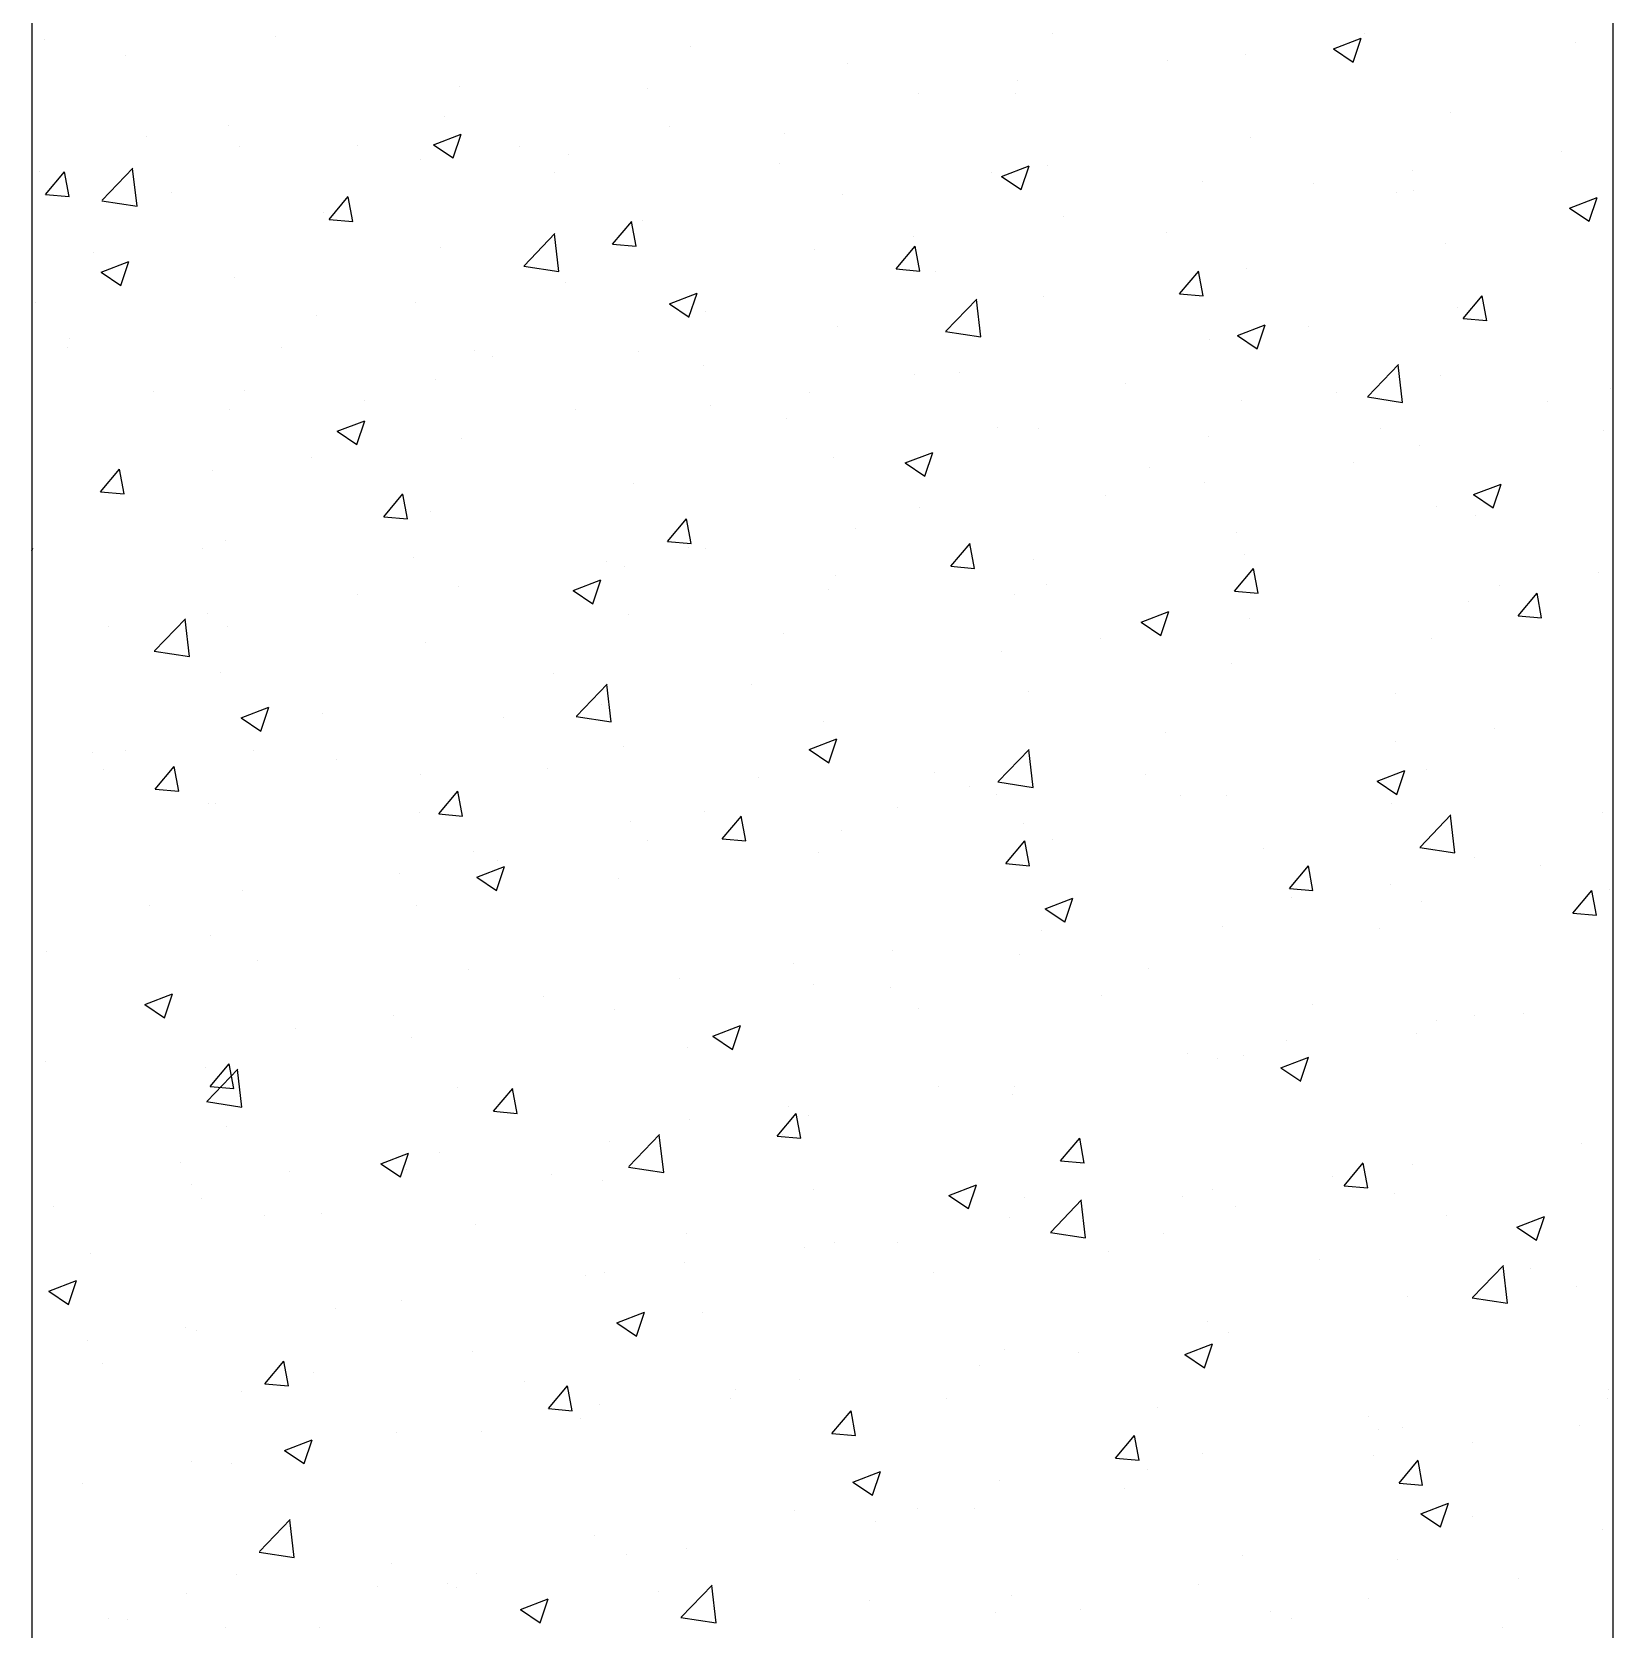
# Model space of a CAD drawing. Header units: millimetres. Extents: x 331487 to 517269, y 198509 to 399936.
# Drawn here: x 419945.7 to 420345.7, y 388944.7 to 389348.7 of the extents above; entities that cross this region are included whole.
import ezdxf

# ---------------------------------------------------------------- set-up
doc = ezdxf.new("R2010")
doc.units = ezdxf.units.MM
doc.header["$MEASUREMENT"] = 0
doc.layers.add('COLUMN', color=6, linetype='Continuous')

msp = doc.modelspace()

# ---------------------------------------------------------------- linework, layer by layer
at = {"layer": 'COLUMN'}
for p, q in [((419945.71, 399936.48), (419945.71, 381283.05)), ((420345.71, 381283.05), (420345.71, 399936.48))]:
    msp.add_line(p, q, dxfattribs=at)
at = {"layer": 'COLUMN', "color": 2, "linetype": 'Continuous'}
for p, q in [((419948.93, 389346.76), (419948.93, 389346.76)), ((420007.2, 389347.67), (420007.2, 389347.67)), ((420112.2, 389345.02), (420112.2, 389345.02)), ((420203.95, 389348.31), (420203.95, 389348.31)), ((420275.01, 389344.45), (420282.01, 389347.13)), ((420279.98, 389341.09), (420282, 389347.13)), ((420282.7, 389348.36), (420282.7, 389348.36)), ((420336.08, 389346.1), (420336.08, 389346.1)), ((419969.32, 389342.68), (419969.32, 389342.68)), ((420152.02, 389340.81), (420152.02, 389340.81)), ((420233.01, 389341.42), (420233.01, 389341.42)), ((420252.8, 389343.08), (420252.8, 389343.08)), ((420275.01, 389344.45), (420279.98, 389341.09)), ((420053.88, 389335), (420053.88, 389335)), ((420101.5, 389334.41), (420101.5, 389334.41)), ((420170.11, 389333.14), (420170.11, 389333.14)), ((420194.48, 389333.07), (420194.48, 389333.07)), ((420195.14, 389336.43), (420195.14, 389336.43)), ((420304.59, 389328.46), (420304.59, 389328.46)), ((419995.56, 389324.99), (419995.56, 389324.99)), ((420050.16, 389327.37), (420050.16, 389327.37)), ((420106.95, 389324.82), (420106.95, 389324.82)), ((419974.81, 389322.23), (419974.81, 389322.23)), ((420047.27, 389320.2), (420054.27, 389322.89)), ((420052.24, 389316.85), (420054.27, 389322.89)), ((420136.16, 389323.06), (420136.16, 389323.06)), ((420254.08, 389322.06), (420254.08, 389322.06)), ((419998.22, 389319.87), (419998.22, 389319.87)), ((420028.19, 389319.98), (420028.19, 389319.98)), ((420044.04, 389316.54), (420044.04, 389316.54)), ((420047.27, 389320.2), (420052.25, 389316.85)), ((420069.08, 389319.84), (420069.08, 389319.84)), ((420081.57, 389317.72), (420081.57, 389317.72)), ((420332.77, 389318.58), (420332.77, 389318.58)), ((419947.71, 389313.47), (419947.71, 389313.47)), ((419949.15, 389307.59), (419953.97, 389313.33)), ((419955.13, 389307.06), (419953.97, 389313.33)), ((419963.48, 389306.14), (419971.27, 389314.26)), ((419972.29, 389304.67), (419971.18, 389314.16)), ((420077.84, 389313.05), (420077.84, 389313.05)), ((420134.95, 389315.47), (420134.95, 389315.47)), ((420188.34, 389313.21), (420188.34, 389313.21)), ((420190.98, 389312.19), (420197.99, 389314.88)), ((420195.95, 389308.84), (420197.98, 389314.88)), ((420202.74, 389315.02), (420202.74, 389315.02)), ((420294.89, 389313.59), (420294.89, 389313.59)), ((419980.89, 389308.23), (419980.89, 389308.23)), ((420190.99, 389312.19), (420195.96, 389308.84)), ((420241.72, 389310.96), (420241.72, 389310.96)), ((420269.86, 389310.29), (420269.86, 389310.29)), ((420295.1, 389308.7), (420295.1, 389308.7)), ((419949.15, 389307.59), (419955.13, 389307.07)), ((419963.39, 389306.04), (419972.29, 389304.66)), ((420020.88, 389301.31), (420025.7, 389307.06)), ((420026.85, 389300.78), (420025.7, 389307.05)), ((420150.8, 389307.52), (420150.8, 389307.52)), ((420290.99, 389308.08), (420290.99, 389308.08)), ((420334.7, 389304.18), (420341.7, 389306.87)), ((420334.7, 389304.18), (420339.67, 389300.83)), ((420339.67, 389300.83), (420341.69, 389306.87)), ((420019.52, 389303.04), (420019.52, 389303.04)), ((420020.88, 389301.31), (420026.86, 389300.79)), ((420092.6, 389295.04), (420097.43, 389300.78)), ((420098.58, 389294.51), (420097.42, 389300.78)), ((420100.29, 389301.12), (420100.29, 389301.12)), ((420206.71, 389301.98), (420206.71, 389301.98)), ((420070.21, 389289.59), (420078, 389297.7)), ((420079.01, 389288.11), (420077.9, 389297.61)), ((420168.83, 389296.99), (420168.83, 389296.99)), ((420232.67, 389298.07), (420232.67, 389298.07)), ((419961.21, 389293.03), (419961.21, 389293.03)), ((420048.95, 389294.08), (420048.95, 389294.08)), ((420092.61, 389295.04), (420098.58, 389294.52)), ((420143.8, 389293.7), (420143.8, 389293.7)), ((420164.33, 389288.76), (420169.15, 389294.51)), ((420170.3, 389288.23), (420169.15, 389294.5)), ((420303.38, 389295.17), (420303.38, 389295.17)), ((419963.25, 389287.95), (419970.25, 389290.64)), ((419968.22, 389284.59), (419970.25, 389290.63)), ((420070.12, 389289.49), (420079.01, 389288.11)), ((420164.33, 389288.76), (420170.31, 389288.24)), ((420174.35, 389288.06), (420174.35, 389288.06)), ((420236.06, 389282.49), (420240.88, 389288.23)), ((420242.03, 389281.96), (420240.87, 389288.23)), ((420252.87, 389288.77), (420252.87, 389288.77)), ((419963.25, 389287.95), (419968.22, 389284.59)), ((419997.01, 389286.58), (419997.01, 389286.58)), ((420080.64, 389285.38), (420080.64, 389285.38)), ((419946.5, 389280.18), (419946.5, 389280.18)), ((420042.77, 389280.4), (420042.77, 389280.4)), ((420106.96, 389279.94), (420113.96, 389282.63)), ((420106.96, 389279.94), (420111.94, 389276.58)), ((420111.93, 389276.58), (420113.96, 389282.63)), ((420176.93, 389273.04), (420184.72, 389281.15)), ((420185.73, 389271.56), (420184.63, 389281.06)), ((420201.52, 389281.73), (420201.52, 389281.73)), ((420236.06, 389282.49), (420242.03, 389281.97)), ((420307.78, 389276.21), (420312.6, 389281.96)), ((420313.76, 389275.68), (420312.6, 389281.95)), ((420017.74, 389277.1), (420017.74, 389277.1)), ((420116.03, 389278.05), (420116.03, 389278.05)), ((420306.46, 389279.13), (420306.46, 389279.13)), ((420307.78, 389276.21), (420313.76, 389275.69)), ((420149.58, 389274.23), (420149.58, 389274.23)), ((420176.84, 389272.94), (420185.73, 389271.56)), ((420250.68, 389271.93), (420257.68, 389274.62)), ((420250.68, 389271.93), (420255.65, 389268.58)), ((420255.64, 389268.57), (420257.67, 389274.62)), ((420268.59, 389274.15), (420268.59, 389274.15)), ((419954.58, 389268.79), (419954.58, 389268.79)), ((419955.33, 389271.13), (419955.33, 389271.13)), ((420008.72, 389268.88), (420008.72, 389268.88)), ((420057.71, 389268.04), (420057.71, 389268.04)), ((420099.07, 389267.83), (420099.07, 389267.83)), ((420243.55, 389270.85), (420243.55, 389270.85)), ((420062.1, 389266.62), (420062.1, 389266.62)), ((420115.48, 389264.37), (420115.48, 389264.37)), ((420283.66, 389256.48), (420291.44, 389264.6)), ((420292.46, 389255.01), (420291.35, 389264.51)), ((420047.73, 389260.79), (420047.73, 389260.79)), ((420168.86, 389262.11), (420168.86, 389262.11)), ((420180.4, 389262.54), (420180.4, 389262.54)), ((420222.24, 389259.86), (420222.24, 389259.86)), ((420302.16, 389261.89), (420302.16, 389261.89)), ((419976.42, 389257.7), (419976.42, 389257.7)), ((419999.4, 389258.03), (419999.4, 389258.03)), ((420142.53, 389257.55), (420142.53, 389257.55)), ((420275.63, 389257.6), (420275.63, 389257.6)), ((420283.56, 389256.39), (420292.46, 389255.01)), ((420345.18, 389258.43), (420345.18, 389258.43)), ((419995.79, 389253.29), (419995.79, 389253.29)), ((420029.8, 389255.45), (420029.8, 389255.45)), ((420083.18, 389253.19), (420083.18, 389253.19)), ((420117.49, 389254.26), (420117.49, 389254.26)), ((420251.65, 389255.48), (420251.65, 389255.48)), ((420329.01, 389255.35), (420329.01, 389255.35)), ((420022.94, 389247.69), (420029.94, 389250.37)), ((420022.94, 389247.69), (420027.91, 389244.33)), ((420027.91, 389244.33), (420029.94, 389250.37)), ((420136.56, 389250.94), (420136.56, 389250.94)), ((420189.95, 389248.68), (420189.95, 389248.68)), ((420200.31, 389248.44), (420200.31, 389248.44)), ((420286.86, 389248.42), (420286.86, 389248.42)), ((420343.31, 389248.01), (420343.31, 389248.01)), ((420054.34, 389245.94), (420054.34, 389245.94)), ((420243.33, 389246.42), (420243.33, 389246.42)), ((420296.71, 389244.17), (420296.71, 389244.17)), ((420016.46, 389240.96), (420016.46, 389240.96)), ((420148.37, 389240.94), (420148.37, 389240.94)), ((420166.65, 389239.68), (420173.66, 389242.37)), ((420166.65, 389239.68), (420171.63, 389236.32)), ((420171.62, 389236.32), (420173.65, 389242.36)), ((420280.15, 389239.69), (420280.15, 389239.69)), ((419963.03, 389232.37), (419967.85, 389238.11)), ((419969, 389231.84), (419967.85, 389238.11)), ((419991.43, 389237.66), (419991.43, 389237.66)), ((420228.54, 389238.41), (420228.54, 389238.41)), ((419963.03, 389232.37), (419969.01, 389231.85)), ((420034.75, 389226.09), (420039.57, 389231.84)), ((420040.73, 389225.56), (420039.57, 389231.83)), ((420097.86, 389234.54), (420097.86, 389234.54)), ((420217.25, 389231.41), (420217.25, 389231.41)), ((420242.28, 389234.71), (420242.28, 389234.71)), ((420310.37, 389231.67), (420317.37, 389234.36)), ((420310.37, 389231.67), (420315.34, 389228.31)), ((420315.34, 389228.31), (420317.36, 389234.36)), ((420046.51, 389227.5), (420046.51, 389227.5)), ((420170.22, 389228.4), (420170.22, 389228.4)), ((420300.94, 389228.6), (420300.94, 389228.6)), ((420034.75, 389226.09), (420040.73, 389225.57)), ((420106.48, 389219.82), (420111.3, 389225.56)), ((420112.45, 389219.29), (420111.3, 389225.56)), ((420310.82, 389226.46), (420310.82, 389226.46)), ((419994.57, 389220), (419994.57, 389220)), ((420106.48, 389219.82), (420112.46, 389219.3)), ((420154.09, 389223.1), (420154.09, 389223.1)), ((420178.21, 389213.54), (420183.03, 389219.29)), ((420184.18, 389213.01), (420183.02, 389219.28)), ((420250.43, 389222.19), (420250.43, 389222.19)), ((419945.71, 389218.04), (419945.92, 389218.12)), ((419945.71, 389217.5), (419945.92, 389218.12)), ((419988.82, 389218.05), (419988.82, 389218.05)), ((420042.2, 389215.79), (420042.2, 389215.79)), ((420111.9, 389218.39), (420111.9, 389218.39)), ((420116.22, 389218.11), (420116.22, 389218.11)), ((420252.5, 389216.45), (420252.5, 389216.45)), ((420091.18, 389214.82), (420091.18, 389214.82)), ((420095.58, 389213.54), (420095.58, 389213.54)), ((420148.97, 389211.28), (420148.97, 389211.28)), ((420178.21, 389213.54), (420184.18, 389213.02)), ((420199.09, 389215.15), (420199.09, 389215.15)), ((420249.93, 389207.27), (420254.75, 389213.01)), ((420255.91, 389206.74), (420254.75, 389213.01)), ((420342.04, 389211.86), (420342.04, 389211.86)), ((420053.59, 389208.38), (420053.59, 389208.38)), ((420082.63, 389207.42), (420089.63, 389210.11)), ((420082.63, 389207.42), (420087.61, 389204.07)), ((420087.6, 389204.07), (420089.63, 389210.11)), ((420147.15, 389207.66), (420147.15, 389207.66)), ((420202.35, 389209.03), (420202.35, 389209.03)), ((420249.93, 389207.27), (420255.91, 389206.75)), ((420317, 389208.57), (420317, 389208.57)), ((420028.03, 389206.5), (420028.03, 389206.5)), ((420194.18, 389206.44), (420194.18, 389206.44)), ((420255.73, 389206.77), (420255.73, 389206.77)), ((420309.11, 389204.52), (420309.11, 389204.52)), ((420321.66, 389200.99), (420326.48, 389206.74)), ((420327.63, 389200.46), (420326.48, 389206.73)), ((419976.74, 389192.18), (419984.53, 389200.29)), ((419985.54, 389190.7), (419984.44, 389200.2)), ((419990.16, 389201.51), (419990.16, 389201.51)), ((420096.64, 389201.25), (420096.64, 389201.25)), ((420226.34, 389199.42), (420233.35, 389202.1)), ((420226.34, 389199.42), (420231.32, 389196.06)), ((420231.31, 389196.06), (420233.34, 389202.1)), ((420253.85, 389200.25), (420253.85, 389200.25)), ((420321.66, 389200.99), (420327.64, 389200.47)), ((419965.12, 389198.22), (419965.12, 389198.22)), ((419995.27, 389198.36), (419995.27, 389198.36)), ((420135.87, 389196.43), (420135.87, 389196.43)), ((420215.97, 389195.27), (420215.97, 389195.27)), ((420299.73, 389195.31), (420299.73, 389195.31)), ((419976.65, 389192.08), (419985.54, 389190.7)), ((420045.3, 389194.21), (420045.3, 389194.21)), ((420190.94, 389191.97), (420190.94, 389191.97)), ((420249.22, 389188.9), (420249.22, 389188.9)), ((419993.36, 389186.71), (419993.36, 389186.71)), ((420077.55, 389186.42), (420077.55, 389186.42)), ((420083.47, 389175.62), (420091.25, 389183.74)), ((420092.27, 389174.15), (420091.16, 389183.65)), ((420127.78, 389183.66), (420127.78, 389183.66)), ((420197.87, 389181.86), (420197.87, 389181.86)), ((420290.69, 389181.45), (420290.69, 389181.45)), ((419998.61, 389175.17), (420005.61, 389177.86)), ((419998.61, 389175.17), (420003.58, 389171.82)), ((420003.58, 389171.82), (420005.61, 389177.86)), ((420019.23, 389176.41), (420019.23, 389176.41)), ((420064.88, 389175.37), (420064.88, 389175.37)), ((420083.37, 389175.53), (420092.27, 389174.15)), ((420089.91, 389178.67), (420089.91, 389178.67)), ((420145.94, 389174.37), (420145.94, 389174.37)), ((420232.38, 389171.44), (420232.38, 389171.44)), ((420315.73, 389172.42), (420315.73, 389172.42)), ((419969.35, 389166.95), (419969.35, 389166.95)), ((420001.72, 389167.06), (420001.72, 389167.06)), ((420095.42, 389167.96), (420095.42, 389167.96)), ((420142.32, 389167.16), (420149.32, 389169.85)), ((420142.32, 389167.16), (420147.3, 389163.81)), ((420147.29, 389163.81), (420149.32, 389169.85)), ((420190.19, 389159.07), (420197.98, 389167.19)), ((420198.99, 389157.6), (420197.89, 389167.1)), ((420290.7, 389169.13), (420290.7, 389169.13)), ((419960.91, 389166.4), (419960.91, 389166.4)), ((419976.9, 389157.15), (419981.72, 389162.9)), ((419982.88, 389156.62), (419981.72, 389162.89)), ((420022.73, 389164.69), (420022.73, 389164.69)), ((419963.85, 389162.07), (419963.85, 389162.07)), ((420044.08, 389160.92), (420044.08, 389160.92)), ((420076.11, 389162.44), (420076.11, 389162.44)), ((420129.49, 389160.18), (420129.49, 389160.18)), ((420174.06, 389161.43), (420174.06, 389161.43)), ((420190.1, 389158.98), (420198.99, 389157.6)), ((420227.54, 389160.81), (420227.54, 389160.81)), ((420286.03, 389159.15), (420293.04, 389161.84)), ((420286.04, 389159.15), (420291.01, 389155.8)), ((420291, 389155.8), (420293.03, 389161.84)), ((420298.51, 389162.02), (420298.51, 389162.02)), ((419976.9, 389157.15), (419982.88, 389156.63)), ((420048.63, 389150.88), (420053.45, 389156.62)), ((420054.6, 389150.34), (420053.45, 389156.61)), ((420182.88, 389157.93), (420182.88, 389157.93)), ((420189.67, 389155.82), (420189.67, 389155.82)), ((420236.26, 389155.67), (420236.26, 389155.67)), ((420248, 389155.62), (420248, 389155.62)), ((419990.43, 389153.52), (419990.43, 389153.52)), ((419992.14, 389153.43), (419992.14, 389153.43)), ((420043.81, 389151.26), (420043.81, 389151.26)), ((420048.63, 389150.88), (420054.61, 389150.35)), ((420115.74, 389151.42), (420115.74, 389151.42)), ((420164.63, 389152.53), (420164.63, 389152.53)), ((420289.64, 389153.42), (420289.64, 389153.42)), ((420296.91, 389142.52), (420304.7, 389150.64)), ((420343.02, 389151.16), (420343.02, 389151.16)), ((420097.2, 389149.01), (420097.2, 389149.01)), ((420120.36, 389144.6), (420125.18, 389150.35)), ((420126.33, 389144.07), (420125.17, 389150.34)), ((420150.58, 389146.75), (420150.58, 389146.75)), ((420196.66, 389148.57), (420196.66, 389148.57)), ((420305.72, 389141.05), (420304.61, 389150.54)), ((420101.48, 389144.21), (420101.48, 389144.21)), ((420120.36, 389144.6), (420126.33, 389144.08)), ((420192.08, 389138.32), (420196.9, 389144.07)), ((420198.05, 389137.79), (420196.9, 389144.06)), ((420203.96, 389144.49), (420203.96, 389144.49)), ((420057.42, 389141.41), (420057.42, 389141.41)), ((420063.6, 389139.23), (420063.6, 389139.23)), ((420144.72, 389141.08), (420144.72, 389141.08)), ((420257.34, 389142.24), (420257.34, 389142.24)), ((420296.82, 389142.42), (420305.72, 389141.04)), ((420310.72, 389139.98), (420310.72, 389139.98)), ((420038.57, 389135.93), (420038.57, 389135.93)), ((420058.3, 389134.91), (420065.3, 389137.6)), ((420058.3, 389134.91), (420063.27, 389131.55)), ((420063.27, 389131.55), (420065.3, 389137.6)), ((420094.21, 389134.67), (420094.21, 389134.67)), ((420192.08, 389138.32), (420198.06, 389137.8)), ((420263.81, 389132.05), (420268.63, 389137.79)), ((420269.78, 389131.52), (420268.62, 389137.79)), ((420327.3, 389137.97), (420327.3, 389137.97)), ((419999.1, 389131.4), (419999.1, 389131.4)), ((420263.81, 389132.05), (420269.78, 389131.53)), ((420289.42, 389132.98), (420289.42, 389132.98)), ((420335.53, 389125.77), (420340.35, 389131.52)), ((420341.51, 389125.24), (420340.35, 389131.51)), ((420344.88, 389131.8), (420344.88, 389131.8)), ((419975.42, 389127.62), (419975.42, 389127.62)), ((420042.87, 389127.63), (420042.87, 389127.63)), ((420202.01, 389126.9), (420209.01, 389129.59)), ((420202.01, 389126.9), (420206.99, 389123.55)), ((420206.98, 389123.54), (420209.01, 389129.59)), ((420264.39, 389129.68), (420264.39, 389129.68)), ((420297.3, 389128.73), (420297.3, 389128.73)), ((420246.79, 389122.33), (420246.79, 389122.33)), ((420335.53, 389125.77), (420341.51, 389125.25)), ((419990.93, 389120.14), (419990.93, 389120.14)), ((420201.23, 389121.37), (420201.23, 389121.37)), ((420286.57, 389121.79), (420286.57, 389121.79)), ((419949.45, 389116.12), (419949.45, 389116.12)), ((420163.36, 389116.38), (420163.36, 389116.38)), ((420195.44, 389115.28), (420195.44, 389115.28)), ((420002.83, 389113.86), (420002.83, 389113.86)), ((420056.22, 389111.61), (420056.22, 389111.61)), ((420138.33, 389113.09), (420138.33, 389113.09)), ((420228.25, 389111.78), (420228.25, 389111.78)), ((420109.6, 389109.35), (420109.6, 389109.35)), ((420143.5, 389107.79), (420143.5, 389107.79)), ((420162.98, 389107.1), (420162.98, 389107.1)), ((419974.28, 389102.66), (419981.28, 389105.34)), ((419974.28, 389102.66), (419979.25, 389099.3)), ((419979.25, 389099.3), (419981.27, 389105.34)), ((420075.17, 389104.77), (420075.17, 389104.77)), ((420216.36, 389104.84), (420216.36, 389104.84)), ((420269.75, 389102.58), (420269.75, 389102.58)), ((420037.3, 389099.79), (420037.3, 389099.79)), ((420092.99, 389101.39), (420092.99, 389101.39)), ((420169.93, 389101.77), (420169.93, 389101.77)), ((420300.99, 389098.53), (420300.99, 389098.53)), ((420310.53, 389099.83), (420310.53, 389099.83)), ((420323.13, 389100.33), (420323.13, 389100.33)), ((420012.26, 389096.49), (420012.26, 389096.49)), ((420041.65, 389094.34), (420041.65, 389094.34)), ((420117.99, 389094.65), (420124.99, 389097.34)), ((420117.99, 389094.65), (420122.96, 389091.29)), ((420122.96, 389091.29), (420124.99, 389097.33)), ((420296.08, 389095.44), (420296.08, 389095.44)), ((420111.61, 389091.76), (420111.61, 389091.76)), ((420238.08, 389090.24), (420238.08, 389090.24)), ((420263.12, 389093.54), (420263.12, 389093.54)), ((419949.11, 389088.18), (419949.11, 389088.18)), ((419989.71, 389086.85), (419989.71, 389086.85)), ((419990, 389078.21), (419997.79, 389086.33)), ((419990.78, 389081.93), (419995.6, 389087.68)), ((419996.75, 389081.4), (419995.6, 389087.67)), ((419998.8, 389076.74), (419997.7, 389086.24)), ((420245.57, 389089.04), (420245.57, 389089.04)), ((420252.21, 389089.82), (420252.21, 389089.82)), ((420261.7, 389086.64), (420268.71, 389089.33)), ((420261.7, 389086.64), (420266.68, 389083.28)), ((420266.67, 389083.28), (420268.7, 389089.33)), ((419990.78, 389081.93), (419996.76, 389081.41)), ((420174.93, 389081.93), (420174.93, 389081.93)), ((420194.23, 389082), (420194.23, 389082)), ((419989.91, 389078.12), (419998.8, 389076.74)), ((420053.29, 389081.75), (420053.29, 389081.75)), ((420062.5, 389075.66), (420067.33, 389081.4)), ((420068.48, 389075.13), (420067.32, 389081.39)), ((420193.89, 389079.81), (420193.89, 389079.81)), ((420062.5, 389075.66), (420068.48, 389075.13)), ((420134.23, 389069.38), (420139.05, 389075.13)), ((420137.05, 389076.94), (420137.05, 389076.94)), ((420140.2, 389068.85), (420139.05, 389075.12)), ((420142.29, 389074.5), (420142.29, 389074.5)), ((419994.97, 389071.74), (419994.97, 389071.74)), ((420096.72, 389061.66), (420104.51, 389069.78)), ((420112.02, 389073.65), (420112.02, 389073.65)), ((420135.57, 389069.8), (420135.57, 389069.8)), ((420091.78, 389068.1), (420091.78, 389068.1)), ((420105.53, 389060.19), (420104.42, 389069.68)), ((420134.23, 389069.38), (420140.21, 389068.86)), ((420205.96, 389063.11), (420210.78, 389068.85)), ((420211.93, 389062.57), (420210.77, 389068.84)), ((420337.84, 389067.4), (420337.84, 389067.4)), ((419983.36, 389062.76), (419983.36, 389062.76)), ((420033.97, 389062.39), (420040.97, 389065.08)), ((420033.97, 389062.39), (420038.94, 389059.04)), ((420038.94, 389059.04), (420040.97, 389065.08)), ((420048.86, 389065.33), (420048.86, 389065.33)), ((420205.96, 389063.11), (420211.93, 389062.58)), ((420277.68, 389056.83), (420282.5, 389062.58)), ((420283.66, 389056.3), (420282.5, 389062.57)), ((420294.86, 389062.15), (420294.86, 389062.15)), ((420010.99, 389060.35), (420010.99, 389060.35)), ((420036.74, 389060.51), (420036.74, 389060.51)), ((420040.43, 389061.05), (420040.43, 389061.05)), ((420077.25, 389059.79), (420077.25, 389059.79)), ((420090.12, 389058.25), (420090.12, 389058.25)), ((420096.63, 389061.56), (420105.53, 389060.19)), ((420274.68, 389059.08), (420274.68, 389059.08)), ((419985.96, 389057.05), (419985.96, 389057.05)), ((420143.51, 389056), (420143.51, 389056)), ((420177.68, 389054.39), (420184.68, 389057.07)), ((420177.68, 389054.39), (420182.66, 389051.03)), ((420182.65, 389051.03), (420184.68, 389057.07)), ((420196.89, 389053.74), (420196.89, 389053.74)), ((420236.81, 389054.1), (420236.81, 389054.1)), ((420244.35, 389055.75), (420244.35, 389055.75)), ((420277.68, 389056.83), (420283.66, 389056.31)), ((420290.4, 389054.83), (420290.4, 389054.83)), ((419951.06, 389051.59), (419951.06, 389051.59)), ((419988.49, 389053.56), (419988.49, 389053.56)), ((420018.93, 389049.78), (420018.93, 389049.78)), ((420203.45, 389045.11), (420211.24, 389053.23)), ((420212.25, 389043.64), (420211.14, 389053.13)), ((420211.77, 389050.8), (420211.77, 389050.8)), ((420250.27, 389051.49), (420250.27, 389051.49)), ((420004.45, 389049.33), (420004.45, 389049.33)), ((420057.83, 389047.07), (420057.83, 389047.07)), ((420193.01, 389048.71), (420193.01, 389048.71)), ((420303.65, 389049.23), (420303.65, 389049.23)), ((420321.39, 389046.38), (420328.4, 389049.07)), ((420321.39, 389046.38), (420326.37, 389043.02)), ((420326.36, 389043.02), (420328.39, 389049.06)), ((420111.21, 389044.82), (420111.21, 389044.82)), ((420148.62, 389042.49), (420148.62, 389042.49)), ((420164.59, 389042.56), (420164.59, 389042.56)), ((420203.36, 389045.01), (420212.25, 389043.63)), ((420232.08, 389044.82), (420232.08, 389044.82)), ((419960.62, 389039.77), (419960.62, 389039.77)), ((420110.75, 389037.5), (420110.75, 389037.5)), ((420141.07, 389041.21), (420141.07, 389041.21)), ((420217.97, 389040.31), (420217.97, 389040.31)), ((420271.36, 389038.05), (420271.36, 389038.05)), ((420085.71, 389034.21), (420085.71, 389034.21)), ((420090.56, 389034.81), (420090.56, 389034.81)), ((420173.76, 389034.8), (420173.76, 389034.8)), ((420310.17, 389028.56), (420317.96, 389036.67)), ((420318.97, 389027.08), (420317.87, 389036.58)), ((420324.74, 389035.8), (420324.74, 389035.8)), ((420345.59, 389036.36), (420345.59, 389036.36)), ((419949.95, 389030.14), (419956.95, 389032.83)), ((419949.95, 389030.14), (419954.92, 389026.79)), ((419954.92, 389026.79), (419956.94, 389032.83)), ((420336.56, 389031.25), (420336.56, 389031.25)), ((420022.56, 389025.89), (420022.56, 389025.89)), ((420039.22, 389027.77), (420039.22, 389027.77)), ((420293.65, 389028.86), (420293.65, 389028.86)), ((420310.08, 389028.46), (420318.97, 389027.08)), ((420311.53, 389027.96), (420311.53, 389027.96)), ((420093.66, 389022.13), (420100.66, 389024.82)), ((420093.66, 389022.13), (420098.63, 389018.78)), ((420098.63, 389018.78), (420100.66, 389024.82)), ((420115.44, 389024.79), (420115.44, 389024.79)), ((420243.14, 389022.46), (420243.14, 389022.46)), ((419959.65, 389017.61), (419959.65, 389017.61)), ((419984.68, 389020.9), (419984.68, 389020.9)), ((419987.28, 389020.27), (419987.28, 389020.27)), ((420248.37, 389019.64), (420248.37, 389019.64)), ((420057.13, 389014.78), (420057.13, 389014.78)), ((420191.79, 389015.42), (420191.79, 389015.42)), ((420210.5, 389014.66), (420210.5, 389014.66)), ((420237.37, 389014.12), (420244.37, 389016.81)), ((420237.37, 389014.12), (420242.35, 389010.77)), ((420242.34, 389010.77), (420244.37, 389016.81)), ((419963.47, 389011.93), (419963.47, 389011.93)), ((420004.65, 389006.71), (420009.47, 389012.46)), ((420010.63, 389006.18), (420009.47, 389012.45)), ((420016.85, 389009.68), (420016.85, 389009.68)), ((420185.47, 389011.36), (420185.47, 389011.36)), ((420004.65, 389006.71), (420010.63, 389006.19)), ((420070.23, 389007.42), (420070.23, 389007.42)), ((420076.38, 389000.44), (420081.2, 389006.18)), ((420082.35, 388999.91), (420081.2, 389006.17)), ((420123.61, 389005.17), (420123.61, 389005.17)), ((420139.86, 389007.92), (420139.86, 389007.92)), ((420344.59, 389005.17), (420344.59, 389005.17)), ((419998.81, 389004.77), (419998.81, 389004.77)), ((420089.34, 389001.52), (420089.34, 389001.52)), ((420122.31, 389003.05), (420122.31, 389003.05)), ((420176.99, 389002.91), (420176.99, 389002.91)), ((420344.37, 389003.07), (420344.37, 389003.07)), ((420076.38, 389000.44), (420082.36, 388999.91)), ((420084.44, 388998.06), (420084.44, 388998.06)), ((420148.11, 388994.16), (420152.93, 388999.91)), ((420154.08, 388993.63), (420152.92, 388999.9)), ((420230.38, 389000.65), (420230.38, 389000.65)), ((420283.76, 388998.4), (420283.76, 388998.4)), ((420038, 388994.48), (420038, 388994.48)), ((420059.41, 388994.76), (420059.41, 388994.76)), ((420148.11, 388994.16), (420154.08, 388993.64)), ((420219.83, 388987.89), (420224.65, 388993.63)), ((420225.81, 388987.36), (420224.65, 388993.62)), ((420286.27, 388995.16), (420286.27, 388995.16)), ((420292.43, 388995.57), (420292.43, 388995.57)), ((420337.14, 388996.14), (420337.14, 388996.14)), ((420009.64, 388989.88), (420016.64, 388992.57)), ((420009.64, 388989.88), (420014.61, 388986.52)), ((420014.61, 388986.52), (420016.63, 388992.57)), ((420241.92, 388989.17), (420241.92, 388989.17)), ((420310.26, 388991.81), (420310.26, 388991.81)), ((419986.06, 388986.98), (419986.06, 388986.98)), ((419996.25, 388986.45), (419996.25, 388986.45)), ((420219.83, 388987.89), (420225.81, 388987.36)), ((420227.95, 388985.15), (420227.95, 388985.15)), ((420285.22, 388988.52), (420285.22, 388988.52)), ((420291.56, 388981.61), (420296.38, 388987.36)), ((420297.53, 388981.08), (420296.38, 388987.35)), ((419958.38, 388981.46), (419958.38, 388981.46)), ((420153.35, 388981.87), (420160.35, 388984.56)), ((420153.35, 388981.87), (420158.32, 388978.52)), ((420158.32, 388978.51), (420160.35, 388984.56)), ((420190.58, 388982.13), (420190.58, 388982.13)), ((420291.56, 388981.61), (420297.53, 388981.09)), ((420222.07, 388980.2), (420222.07, 388980.2)), ((420138.64, 388974.63), (420138.64, 388974.63)), ((420169.63, 388975.14), (420169.63, 388975.14)), ((420184.19, 388975.22), (420184.19, 388975.22)), ((420297.06, 388973.86), (420304.06, 388976.55)), ((420297.06, 388973.86), (420302.04, 388970.51)), ((420302.03, 388970.51), (420304.06, 388976.55)), ((420310.23, 388973.2), (420310.23, 388973.2)), ((420003.26, 388964.25), (420011.05, 388972.37)), ((420012.06, 388962.78), (420010.95, 388972.27)), ((420159.16, 388971.92), (420159.16, 388971.92)), ((420343.16, 388969.78), (420343.16, 388969.78)), ((420088.13, 388968.23), (420088.13, 388968.23)), ((420111.31, 388965.13), (420111.31, 388965.13)), ((420003.17, 388964.15), (420012.06, 388962.77)), ((420036.79, 388961.19), (420036.79, 388961.19)), ((420096.01, 388963.61), (420096.01, 388963.61)), ((420251.91, 388963.19), (420251.91, 388963.19)), ((420291.22, 388962.28), (420291.22, 388962.28)), ((419997.37, 388958.58), (419997.37, 388958.58)), ((420058.13, 388958.62), (420058.13, 388958.62)), ((420321.82, 388957.36), (420321.82, 388957.36)), ((419984.85, 388953.69), (419984.85, 388953.69)), ((420033.1, 388955.32), (420033.1, 388955.32)), ((420050.76, 388956.32), (420050.76, 388956.32)), ((420053, 388955.12), (420053, 388955.12)), ((420104.14, 388954.07), (420104.14, 388954.07)), ((420109.98, 388947.7), (420117.77, 388955.81)), ((420118.78, 388946.22), (420117.68, 388955.72)), ((420193.6, 388953.18), (420193.6, 388953.18)), ((420240.71, 388955.88), (420240.71, 388955.88)), ((420069.33, 388949.62), (420076.33, 388952.31)), ((420069.33, 388949.62), (420074.3, 388946.26)), ((420074.3, 388946.26), (420076.32, 388952.3)), ((420157.52, 388951.81), (420157.52, 388951.81)), ((420189.36, 388948.84), (420189.36, 388948.84)), ((420210.9, 388949.55), (420210.9, 388949.55)), ((420258.92, 388949.07), (420258.92, 388949.07)), ((420283.95, 388952.37), (420283.95, 388952.37)), ((419965.08, 388947.4), (419965.08, 388947.4)), ((419969.94, 388947.01), (419969.94, 388947.01)), ((419994.68, 388945.11), (419994.68, 388945.11)), ((420018.46, 388945.14), (420018.46, 388945.14)), ((420109.89, 388947.6), (420118.78, 388946.22)), ((420264.29, 388947.3), (420264.29, 388947.3)), ((420317.67, 388945.04), (420317.67, 388945.04))]:
    msp.add_line(p, q, dxfattribs=at)

doc.saveas('drawing.dxf')
